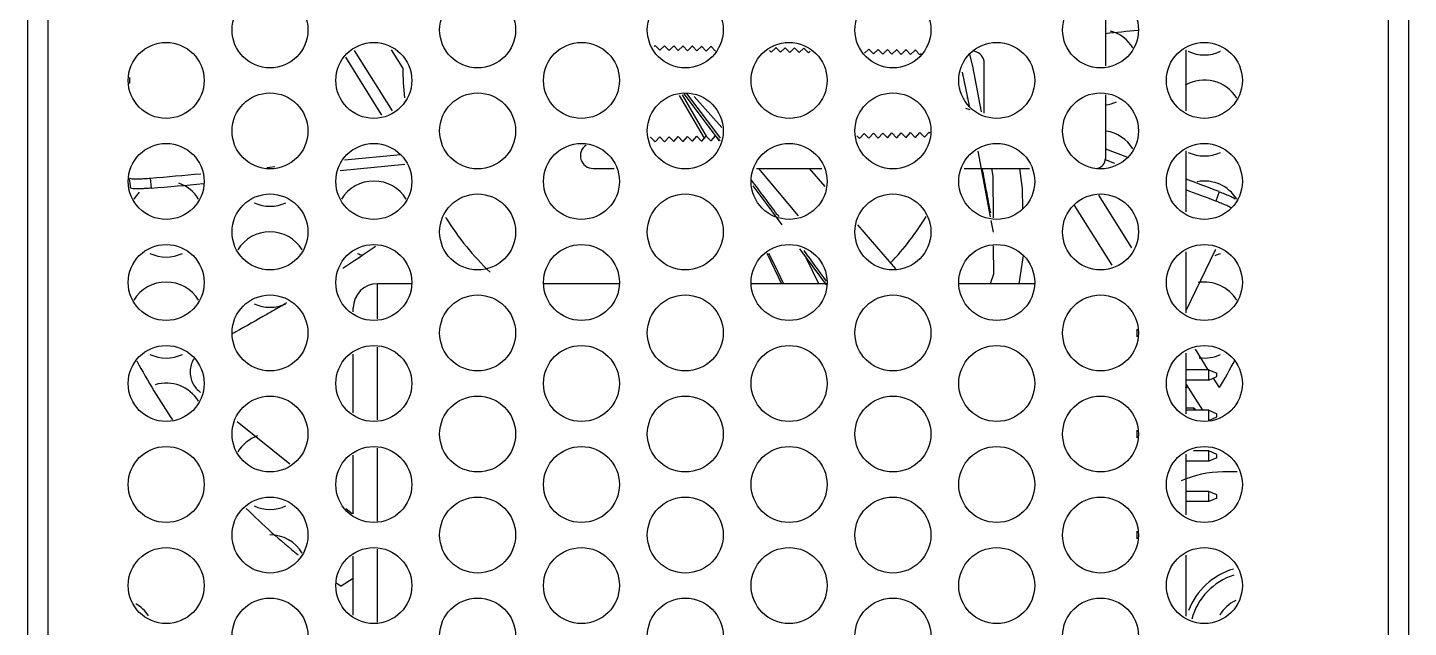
# Model space of a CAD drawing. Header units: inches. Extents: x 0 to 34, y 0 to 22.
# Drawn here: x 27.303 to 30.721, y 16.028 to 17.512 of the extents above; entities that cross this region are included whole.
import ezdxf

# ---------------------------------------------------------------- set-up
doc = ezdxf.new("R2010")
doc.units = ezdxf.units.IN
doc.header["$LTSCALE"] = 1.87
doc.header["$MEASUREMENT"] = 0
doc.layers.get('0').update_dxf_attribs({"linetype": 'CONTINUOUS'})
doc.layers.add('3_ALL_AXES', color=7, linetype='CONTINUOUS')

msp = doc.modelspace()

# ---------------------------------------------------------------- linework, layer by layer
at = {"color": 8}
for p, q in [((27.3033, 21.4623), (27.3033, 8.7123)), ((27.3533, 21.4463), (27.3533, 8.7123)), ((30.6713, 21.4463), (30.6713, 8.7573)), ((30.7213, 21.4463), (30.7213, 8.7573)), ((29.9715, 17.5952), (29.9715, 17.4174)), ((28.8566, 17.4675), (28.8543, 17.4653)), ((28.857, 17.4675), (28.8566, 17.4675)), ((28.8681, 17.456), (28.857, 17.4675)), ((28.8796, 17.4671), (28.8681, 17.456)), ((28.88, 17.4671), (28.8796, 17.4671)), ((28.8911, 17.4556), (28.88, 17.4671)), ((28.9026, 17.4667), (28.8911, 17.4556)), ((28.903, 17.4667), (28.9026, 17.4667)), ((28.9141, 17.4552), (28.903, 17.4667)), ((28.9256, 17.4663), (28.9141, 17.4552)), ((28.926, 17.4663), (28.9256, 17.4663)), ((28.9371, 17.4548), (28.926, 17.4663)), ((28.09, 17.4385), (28.1797, 17.2953)), ((28.1119, 17.4553), (28.2054, 17.306)), ((28.2323, 17.4123), (28.2043, 17.4571)), ((28.9486, 17.4659), (28.9371, 17.4548)), ((28.949, 17.4659), (28.9486, 17.4659)), ((28.9601, 17.4544), (28.949, 17.4659)), ((28.9716, 17.4655), (28.9601, 17.4544)), ((28.972, 17.4655), (28.9716, 17.4655)), ((28.9831, 17.454), (28.972, 17.4655)), ((28.9946, 17.4651), (28.9831, 17.454)), ((28.995, 17.4651), (28.9946, 17.4651)), ((29.0061, 17.4536), (28.995, 17.4651)), ((29.1441, 17.4512), (29.1401, 17.4553)), ((29.1556, 17.4623), (29.1441, 17.4512)), ((29.156, 17.4623), (29.1556, 17.4623)), ((29.1671, 17.4508), (29.156, 17.4623)), ((29.1786, 17.4619), (29.1671, 17.4508)), ((29.179, 17.4619), (29.1786, 17.4619)), ((29.1901, 17.4504), (29.179, 17.4619)), ((29.2016, 17.4615), (29.1901, 17.4504)), ((29.202, 17.4615), (29.2016, 17.4615)), ((29.2131, 17.45), (29.202, 17.4615)), ((29.2246, 17.4611), (29.2131, 17.45)), ((29.225, 17.4611), (29.2246, 17.4611)), ((29.2361, 17.4496), (29.225, 17.4611)), ((29.2404, 17.4537), (29.2361, 17.4496)), ((29.3856, 17.4583), (29.3753, 17.4484)), ((29.3859, 17.4583), (29.3856, 17.4583)), ((29.397, 17.4468), (29.3859, 17.4583)), ((29.4085, 17.4579), (29.397, 17.4468)), ((29.4089, 17.4579), (29.4085, 17.4579)), ((29.42, 17.4464), (29.4089, 17.4579)), ((29.4315, 17.4575), (29.42, 17.4464)), ((29.4319, 17.4575), (29.4315, 17.4575)), ((29.443, 17.446), (29.4319, 17.4575)), ((29.4545, 17.4571), (29.443, 17.446)), ((29.4549, 17.4571), (29.4545, 17.4571)), ((29.466, 17.4456), (29.4549, 17.4571)), ((29.4775, 17.4567), (29.466, 17.4456)), ((29.4779, 17.4567), (29.4775, 17.4567)), ((29.489, 17.4452), (29.4779, 17.4567)), ((29.5005, 17.4563), (29.489, 17.4452)), ((29.5009, 17.4563), (29.5005, 17.4563)), ((29.512, 17.4448), (29.5009, 17.4563)), ((29.515, 17.4477), (29.512, 17.4448)), ((30.1713, 17.3059), (30.1713, 17.4567)), ((29.6169, 17.4021), (29.6343, 17.3187)), ((29.6715, 17.3001), (29.6715, 17.4238)), ((27.5554, 17.3888), (27.5554, 17.3739)), ((28.916, 17.344), (28.9782, 17.238)), ((28.9237, 17.3459), (28.983, 17.2434)), ((28.9281, 17.3479), (29.0152, 17.2319)), ((28.9342, 17.3491), (29.0108, 17.2473)), ((28.9533, 17.3412), (29.0217, 17.265)), ((29.6284, 17.3384), (29.6298, 17.3379)), ((29.9715, 17.3452), (29.9715, 17.1883)), ((29.6252, 17.313), (29.6355, 17.3092)), ((28.8441, 17.2399), (28.8451, 17.241)), ((28.8451, 17.241), (28.8566, 17.2291)), ((28.857, 17.2291), (28.8566, 17.2291)), ((28.857, 17.2291), (28.8681, 17.2414)), ((28.8681, 17.2414), (28.8796, 17.2295)), ((28.88, 17.2295), (28.8796, 17.2295)), ((28.88, 17.2295), (28.8911, 17.2418)), ((28.8911, 17.2418), (28.9026, 17.2299)), ((28.903, 17.2299), (28.9026, 17.2299)), ((28.903, 17.2299), (28.9141, 17.2422)), ((28.9141, 17.2422), (28.9256, 17.2303)), ((28.926, 17.2303), (28.9256, 17.2303)), ((28.926, 17.2303), (28.9371, 17.2426)), ((28.9371, 17.2426), (28.9486, 17.2307)), ((28.949, 17.2307), (28.9486, 17.2307)), ((28.949, 17.2307), (28.9601, 17.243)), ((28.9601, 17.243), (28.9716, 17.2311)), ((28.972, 17.2311), (28.9716, 17.2311)), ((28.972, 17.2311), (28.9831, 17.2434)), ((28.9831, 17.2434), (28.9946, 17.2315)), ((28.995, 17.2315), (28.9946, 17.2315)), ((28.995, 17.2315), (29.0061, 17.2438)), ((29.0061, 17.2438), (29.0176, 17.2319)), ((29.0108, 17.2473), (29.0178, 17.238)), ((29.018, 17.2319), (29.0176, 17.2319)), ((29.3562, 17.2445), (29.3626, 17.2379)), ((29.3629, 17.2379), (29.3626, 17.2379)), ((29.3629, 17.2379), (29.374, 17.2502)), ((29.374, 17.2502), (29.3856, 17.2383)), ((29.3859, 17.2383), (29.3856, 17.2383)), ((29.3859, 17.2383), (29.397, 17.2506)), ((29.397, 17.2506), (29.4085, 17.2387)), ((29.4089, 17.2387), (29.4085, 17.2387)), ((29.4089, 17.2387), (29.42, 17.251)), ((29.42, 17.251), (29.4315, 17.2391)), ((29.4319, 17.2391), (29.4315, 17.2391)), ((29.4319, 17.2391), (29.443, 17.2514)), ((29.443, 17.2514), (29.4545, 17.2395)), ((29.4549, 17.2395), (29.4545, 17.2395)), ((29.4549, 17.2395), (29.466, 17.2518)), ((29.466, 17.2518), (29.4775, 17.2399)), ((29.4779, 17.2399), (29.4775, 17.2399)), ((29.4779, 17.2399), (29.489, 17.2522)), ((29.489, 17.2522), (29.5005, 17.2403)), ((29.5009, 17.2403), (29.5005, 17.2403)), ((29.5009, 17.2403), (29.512, 17.2526)), ((29.512, 17.2526), (29.5235, 17.2407)), ((29.5239, 17.2407), (29.5235, 17.2407)), ((29.5239, 17.2407), (29.535, 17.253)), ((29.535, 17.253), (29.5371, 17.2509)), ((28.227, 17.1971), (28.0881, 17.1836)), ((29.6553, 17.2058), (29.6863, 17.044)), ((29.9716, 17.2119), (30.0264, 17.1914)), ((30.1713, 17.0559), (30.1713, 17.2067)), ((27.903, 17.166), (27.8956, 17.1653)), ((27.9153, 17.1672), (27.903, 17.166)), ((28.237, 17.173), (28.0772, 17.1575)), ((28.7031, 17.1633), (28.7551, 17.1633)), ((29.1076, 17.1633), (29.2691, 17.1633)), ((29.1122, 17.1633), (29.2106, 17.0465)), ((29.2772, 17.1189), (29.2391, 17.1633)), ((29.6216, 17.1633), (29.7831, 17.1633)), ((29.9705, 17.1856), (29.994, 17.1768)), ((27.5551, 17.1381), (27.5569, 17.1203)), ((27.6096, 17.1147), (27.6073, 17.1395)), ((27.5569, 17.1203), (27.5573, 17.1159)), ((29.0987, 17.1206), (29.1336, 17.0743)), ((30.037, 16.9669), (29.9552, 17.0977)), ((30.253, 17.1059), (30.2443, 17.0826)), ((29.1336, 17.0743), (29.1704, 17.0241)), ((29.8934, 17.073), (29.9869, 16.9237)), ((28.3382, 17.0422), (28.339, 17.0408)), ((29.159, 17.0494), (29.1626, 17.0447)), ((29.4523, 16.9152), (29.3587, 17.0241)), ((29.6881, 17.0346), (29.6936, 17.0057)), ((28.1646, 16.971), (28.1637, 16.9704)), ((29.214, 16.9647), (29.2798, 16.8751)), ((30.1713, 16.8118), (30.2441, 16.9618)), ((30.1713, 16.8059), (30.1713, 16.9567)), ((30.2441, 16.9618), (30.2449, 16.9635)), ((29.2617, 16.8783), (29.2307, 16.942)), ((29.7576, 16.8783), (29.7683, 16.948)), ((28.1693, 16.791), (28.1693, 16.8783)), ((28.1093, 16.8084), (28.1093, 16.8183)), ((30.0493, 16.766), (30.0493, 16.7466)), ((28.1693, 16.541), (28.1693, 16.7216)), ((30.226, 16.6651), (30.1941, 16.7161)), ((28.1093, 16.5584), (28.1093, 16.7042)), ((30.1713, 16.5559), (30.1713, 16.7067)), ((30.2271, 16.6651), (30.1713, 16.6651)), ((30.2271, 16.6399), (30.2271, 16.6651)), ((30.2271, 16.6651), (30.2471, 16.6566)), ((30.2271, 16.6399), (30.2471, 16.6484)), ((30.2471, 16.6484), (30.2471, 16.6566)), ((30.2271, 16.6399), (30.1713, 16.6399)), ((30.1713, 16.6291), (30.2114, 16.5651)), ((30.2535, 16.6211), (30.2387, 16.6448)), ((27.7289, 16.6112), (27.7312, 16.6093)), ((30.1713, 16.5708), (30.1899, 16.5708)), ((30.2271, 16.5651), (30.1713, 16.5651)), ((30.1899, 16.5708), (30.1899, 16.5651)), ((30.1956, 16.5651), (30.1899, 16.5708)), ((30.2271, 16.5399), (30.2271, 16.5651)), ((30.2271, 16.5651), (30.2471, 16.5566)), ((30.2271, 16.5399), (30.2471, 16.5484)), ((30.2471, 16.5484), (30.2471, 16.5566)), ((27.8221, 16.537), (27.9527, 16.4328)), ((30.0493, 16.516), (30.0493, 16.4966)), ((28.1093, 16.3084), (28.1093, 16.4542)), ((28.1693, 16.291), (28.1693, 16.4716)), ((30.1713, 16.3059), (30.1713, 16.4567)), ((30.2271, 16.4643), (30.1897, 16.4643)), ((30.2271, 16.4391), (30.2271, 16.4643)), ((30.2471, 16.4558), (30.2271, 16.4643)), ((30.2471, 16.4476), (30.2271, 16.4391)), ((30.2471, 16.4476), (30.2471, 16.4558)), ((30.2271, 16.4391), (30.1713, 16.4391)), ((30.2975, 16.4123), (30.2623, 16.4123)), ((30.2271, 16.3643), (30.1713, 16.3643)), ((30.2271, 16.3391), (30.1713, 16.3391)), ((30.2271, 16.3391), (30.2271, 16.3643)), ((30.2471, 16.3558), (30.2271, 16.3643)), ((30.2471, 16.3476), (30.2271, 16.3391)), ((30.2471, 16.3476), (30.2471, 16.3558)), ((28.0908, 16.3223), (28.1067, 16.3095)), ((30.0493, 16.266), (30.0493, 16.2466)), ((28.1093, 16.0584), (28.1093, 16.2042)), ((28.1693, 16.041), (28.1693, 16.2216)), ((30.1713, 16.0559), (30.1713, 16.2067)), ((28.1093, 16.1484), (28.0797, 16.1299))]:
    msp.add_line(p, q, dxfattribs=at)
for points in [[(29.6349, 17.4454), (29.6425, 17.4166), (29.6635, 17.3034)], [(29.6894, 17.1633), (29.6928, 17.1446), (29.6934, 17.041)], [(29.7672, 17.0642), (29.7663, 17.1141), (29.7594, 17.1633)], [(29.1372, 16.9541), (29.1525, 16.9253), (29.1742, 16.8783)], [(29.6938, 16.9718), (29.6941, 16.9022), (29.6858, 16.8783)], [(29.1336, 16.9526), (29.1356, 16.9491), (29.1696, 16.8783)]]:
    msp.add_lwpolyline(points, dxfattribs=at)
for centre, radius, start, end in [((30.4615, 13.0144), 4.5091, 95.2149, 96.2387), ((29.6415, 17.4238), 0.03, 0, 81.0126), ((28.9323, 17.4123), 0.7, 180, 186.0562), ((28.7031, 17.1949), 0.0315, 123.7762, 270), ((29.9465, 17.1883), 0.025, 281.9653, 360), ((24.5391, 52.9872), 35.9787, 274.89208, 275.09181), ((24.6285, 52.0449), 35.0572, 274.87805, 275.08901), ((-4.1296, -7.7628), 41.5184, 36.69961, 36.8458), ((18.0457, -14.9227), 34.2762, 69.13626, 69.28226), ((17.7157, -15.8136), 35.2012, 69.15047, 69.27736), ((28.9323, 17.4123), 0.7, 212.0495, 226.2317), ((28.9323, 17.4123), 0.7, 316.4532, 328.2713), ((26.0647, 20.0453), 3.723, 302.8334, 304.3191), ((9.3178, 2.2324), 24.7632, 36.27676, 36.49445), ((28.1693, 16.8183), 0.06, 90, 180), ((25.426, 21.0761), 4.9358, 300.3772, 300.6878), ((28.9323, 17.4123), 1.54, 208.094, 214.4493), ((28.9323, 17.4123), 1.54, 329.0852, 332.0089), ((30.2623, 16.1623), 0.25, 90, 114.3592), ((28.9323, 17.4123), 1.54, 225.0681, 231.4823), ((30.3373, 16.0073), 0.172, 106.6465, 158.7164), ((28.9323, 17.4123), 1.54, 235.8723, 236.3824), ((30.3373, 16.0073), 0.1575, 107.6292, 165.031), ((30.3373, 16.0073), 0.0975, 116.3889, 148.4066)]:
    msp.add_arc(centre, radius, start, end, dxfattribs=at)
for points, start_tangent, end_tangent in [([(29.6657, 17.1633), (29.6709, 17.1361), (29.6762, 17.1086), (29.6814, 17.0811), (29.6865, 17.0536)], (0.192139, -0.981368), (0.180068, -0.983654)), ([(27.5556, 17.1397), (27.5566, 17.1391), (27.5618, 17.138), (27.5697, 17.1376), (27.5802, 17.1378), (27.593, 17.1384), (27.6073, 17.1395)], (0.811608, -0.584202), (0.99636, 0.085244)), ([(27.5586, 17.1145), (27.5573, 17.1159)], (-0.882655, 0.470021), (-0.103795, 0.994599)), ([(27.6096, 17.1147), (27.5953, 17.1136), (27.5826, 17.113), (27.5721, 17.1128), (27.5642, 17.1132), (27.5591, 17.1143), (27.5586, 17.1145)], (-0.996382, -0.084993), (-0.882655, 0.470021)), ([(30.253, 17.1059), (30.2664, 17.1007), (30.2781, 17.0958), (30.2876, 17.0914), (30.2927, 17.0886)], (0.934426, -0.356157), (0.871126, -0.49106)), ([(30.2832, 17.0657), (30.279, 17.068), (30.2695, 17.0724), (30.2577, 17.0773), (30.2443, 17.0826)], (-0.873634, 0.486584), (-0.934516, 0.355922)), ([(27.922, 16.8179), (27.8952, 16.8023), (27.8185, 16.7588), (27.8104, 16.7543)], (-0.862706, -0.505705), (-0.874202, -0.485562)), ([(27.7146, 16.6923), (27.7092, 16.681), (27.7058, 16.6658), (27.7063, 16.6503), (27.7107, 16.635), (27.7186, 16.6216), (27.7289, 16.6112)], (-0.517863, -0.855463), (0.783014, -0.622004))]:
    msp.add_spline(points, degree=3, dxfattribs=dict(at, start_tangent=start_tangent, end_tangent=end_tangent))
at = {"layer": '3_ALL_AXES', "color": 8}
for p, q in [((28.2531, 16.8783), (28.1693, 16.8783)), ((28.7671, 16.8783), (28.5816, 16.8783)), ((29.2811, 16.8783), (29.0956, 16.8783)), ((29.7951, 16.8783), (29.6096, 16.8783))]:
    msp.add_line(p, q, dxfattribs=at)
for centre in [(27.9033, 17.5063), (28.4173, 17.5063), (28.9313, 17.5063), (29.4453, 17.5063), (29.9593, 17.5063), (27.6463, 17.3813), (28.1603, 17.3813), (28.6743, 17.3813), (29.1883, 17.3813), (29.7023, 17.3813), (30.2163, 17.3813), (27.9033, 17.2563), (28.4173, 17.2563), (28.9313, 17.2563), (29.4453, 17.2563), (29.9593, 17.2563), (27.6463, 17.1313), (28.1603, 17.1313), (28.6743, 17.1313), (29.1883, 17.1313), (29.7023, 17.1313), (30.2163, 17.1313), (27.9033, 17.0063), (28.4173, 17.0063), (28.9313, 17.0063), (29.4453, 17.0063), (29.9593, 17.0063), (27.6463, 16.8813), (28.1603, 16.8813), (28.6743, 16.8813), (29.1883, 16.8813), (29.7023, 16.8813), (30.2163, 16.8813), (27.9033, 16.7563), (28.4173, 16.7563), (28.9313, 16.7563), (29.4453, 16.7563), (29.9593, 16.7563), (27.6463, 16.6313), (28.1603, 16.6313), (28.6743, 16.6313), (29.1883, 16.6313), (29.7023, 16.6313), (30.2163, 16.6313), (27.9033, 16.5063), (28.4173, 16.5063), (28.9313, 16.5063), (29.4453, 16.5063), (29.9593, 16.5063), (27.6463, 16.3813), (28.1603, 16.3813), (28.6743, 16.3813), (29.1883, 16.3813), (29.7023, 16.3813), (30.2163, 16.3813), (27.9033, 16.2563), (28.4173, 16.2563), (28.9313, 16.2563), (29.4453, 16.2563), (29.9593, 16.2563), (27.6463, 16.1313), (28.1603, 16.1313), (28.6743, 16.1313), (29.1883, 16.1313), (29.7023, 16.1313), (30.2163, 16.1313), (27.9033, 16.0063), (28.4173, 16.0063), (28.9313, 16.0063), (29.4453, 16.0063), (29.9593, 16.0063)]:
    msp.add_circle(centre, 0.094, dxfattribs=at)
for centre, radius, start, end in [((29.9593, 17.4133), 0.0935, 31.2077, 74.6356), ((30.2163, 17.5383), 0.094, 244.7136, 295.2864), ((30.2163, 17.2883), 0.094, 31.4529, 120.4266), ((29.9593, 17.4133), 0.0935, 277.5464, 295.0138), ((29.9593, 17.1633), 0.0935, 31.2077, 81.4789), ((30.2163, 17.2883), 0.094, 244.7136, 295.2864), ((27.6463, 17.0383), 0.094, 31.4529, 70.6128), ((28.1603, 17.0383), 0.094, 31.4529, 148.5471), ((30.2163, 17.0383), 0.094, 31.4529, 100.924), ((27.6463, 17.0383), 0.094, 135, 148.5471), ((27.9033, 17.1633), 0.0935, 244.9862, 295.0138), ((27.9033, 16.9133), 0.0935, 31.2077, 148.7923), ((27.6463, 17.0383), 0.094, 244.7136, 295.2864), ((28.1603, 17.0383), 0.094, 244.7136, 252.1791), ((30.2163, 17.0383), 0.094, 286.5052, 295.2864), ((27.6463, 16.7883), 0.094, 31.4529, 148.5471), ((30.2163, 16.7883), 0.094, 31.4529, 99.3708), ((27.9033, 16.9133), 0.0935, 244.9862, 295.0138), ((27.6463, 16.7883), 0.094, 244.7136, 295.2864), ((30.2163, 16.7883), 0.094, 262.3722, 295.2864), ((27.6463, 16.5383), 0.094, 31.4529, 106.8119), ((30.2163, 16.5383), 0.094, 115.2345, 120.4266), ((27.9033, 16.4133), 0.0935, 109.5212, 148.7923), ((27.9033, 16.4133), 0.0935, 244.9862, 295.0138), ((27.9033, 16.1633), 0.0935, 31.2077, 90), ((27.5273, 16.0073), 0.09, 33.1031, 60.6848)]:
    msp.add_arc(centre, radius, start, end, dxfattribs=at)

doc.saveas('drawing.dxf')
